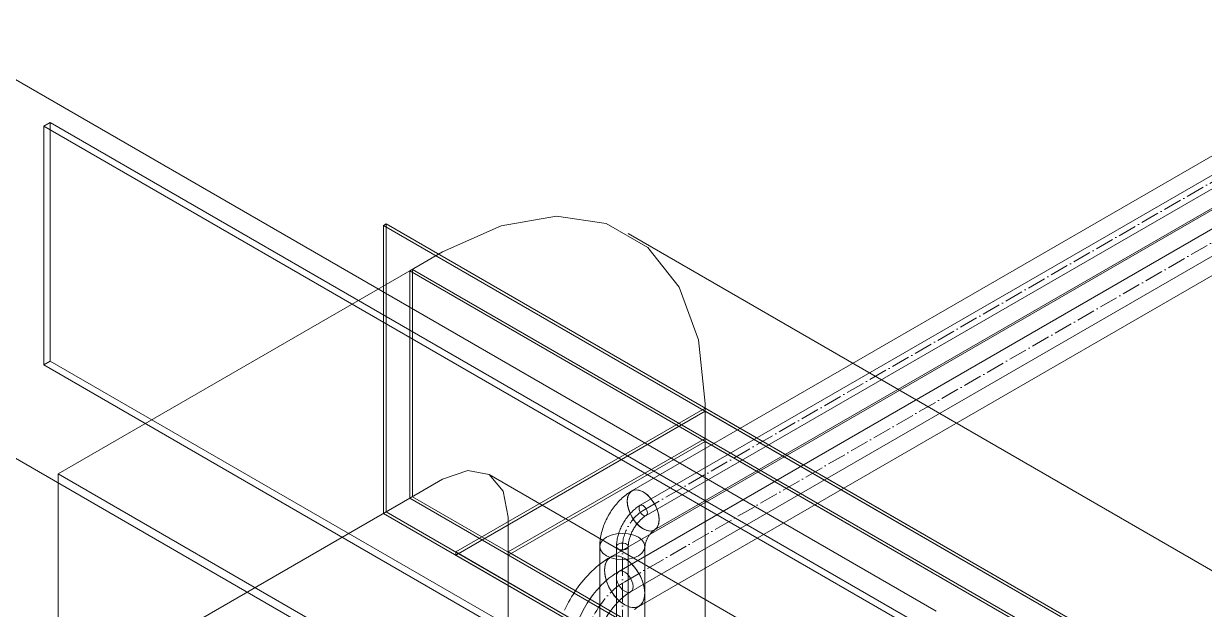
# Model space of a CAD drawing. Header units: millimetres. Extents: x -88595 to 880822, y -1054509 to -148035.
# Drawn here: x 418403 to 419039, y -323373 to -323058 of the extents above; entities that cross this region are included whole.
import ezdxf

# ---------------------------------------------------------------- set-up
doc = ezdxf.new("R2010")
doc.units = ezdxf.units.MM
doc.linetypes.add('$12$ADSK_Осевая', pattern=[14, 10, -2, 0, -2])
doc.linetypes.add('$13$ADSK_Осевая', pattern=[14, 10, -2, 0, -2])
for name, color, linetype, lineweight in [('Воздуховоды', 7, 'Continuous', 18), ('Изоляция', 7, 'Continuous', 18), ('Оборудование', 7, 'Continuous', 18), ('Трубопровод', 7, 'Continuous', 18), ('Трубопроводы', 7, 'Continuous', 18)]:
    doc.layers.add(name, color=color, linetype=linetype, lineweight=lineweight)

# ---------------------------------------------------------------- blocks, each defined once
blk = doc.blocks.new('$0$ADSK_Канальный блок кондиционера1 - AD162MJERAB-3266614-В_ОВ3_3')
at = {"layer": 'Оборудование'}
for p, q in [((-27843.96, 11146.93), (-27313.63, 10840.75)), ((-27790.93, 11104.07), (-27794.46, 11102.03)), ((-27790.93, 10975.47), (-27790.93, 11104.07)), ((-27790.93, 11104.07), (-27324.24, 10834.62)), ((-27327.77, 10832.58), (-27794.46, 11102.03)), ((-27794.46, 11102.03), (-27794.46, 10973.43)), ((-27790.93, 10975.47), (-27794.46, 10973.43)), ((-27794.46, 10973.43), (-27327.77, 10703.98)), ((-27324.24, 10706.02), (-27790.93, 10975.47)), ((-27313.63, 10636.62), (-27843.96, 10942.81))]:
    blk.add_line(p, q, dxfattribs=at)
blk = doc.blocks.new('$0$ADSK_МедьПайка_Отвод-гнутая труба - Отвод _гнутая труба_-V86-В_ОВ3_3')
at = {"layer": 'Трубопроводы', "color": 190, "true_color": 0x8000ff}
for points in [[(-27472.99, 10897.74, 0), (-27473.53, 10897.42, 0), (-27474.07, 10897.07, 0), (-27474.6, 10896.7, 0), (-27475.12, 10896.32, 0), (-27475.63, 10895.91, 0), (-27476.14, 10895.49, 0), (-27476.64, 10895.05, 0), (-27477.13, 10894.59, 0), (-27477.62, 10894.11, 0), (-27478.09, 10893.62, 0), (-27478.55, 10893.11, 0), (-27479.01, 10892.59, 0), (-27479.45, 10892.05, 0), (-27479.88, 10891.5, 0), (-27480.3, 10890.94, 0), (-27480.71, 10890.37, 0), (-27481.11, 10889.79, 0), (-27481.49, 10889.19, 0), (-27481.86, 10888.59, 0), (-27482.22, 10887.98, 0), (-27482.56, 10887.36, 0), (-27482.89, 10886.73, 0), (-27483.2, 10886.1, 0), (-27483.5, 10885.46, 0), (-27483.78, 10884.81, 0), (-27484.04, 10884.16, 0), (-27484.29, 10883.51, 0), (-27484.52, 10882.86, 0), (-27484.73, 10882.2, 0), (-27484.92, 10881.55, 0), (-27485.1, 10880.89, 0), (-27485.25, 10880.24, 0), (-27485.39, 10879.58, 0), (-27485.51, 10878.93, 0), (-27485.61, 10878.28, 0), (-27485.69, 10877.63, 0), (-27485.75, 10876.99, 0), (-27485.79, 10876.35, 0), (-27485.8, 10875.72, 0), (-27485.8, 10875.55, 0)], [(-27471.4, 10892.4, 0), (-27471.98, 10892.82, 0), (-27472.53, 10893.4, 0), (-27472.99, 10894.08, 0), (-27473.35, 10894.82, 0), (-27473.57, 10895.57, 0), (-27473.65, 10896.29, 0), (-27473.57, 10896.92, 0), (-27473.35, 10897.41, 0), (-27472.99, 10897.74, 0), (-27472.53, 10897.89, 0), (-27471.98, 10897.83, 0), (-27471.4, 10897.59, 0)], [(-27471.4, 10897.59, 0), (-27470.82, 10897.16, 0), (-27470.28, 10896.59, 0), (-27469.82, 10895.91, 0), (-27469.46, 10895.17, 0), (-27469.23, 10894.41, 0), (-27469.16, 10893.7, 0), (-27469.23, 10893.07, 0), (-27469.46, 10892.57, 0), (-27469.82, 10892.24, 0), (-27470.28, 10892.1, 0), (-27470.82, 10892.15, 0), (-27471.4, 10892.4, 0)], [(-27469.82, 10892.24, 0), (-27470.17, 10892.03, 0), (-27470.53, 10891.8, 0), (-27470.9, 10891.54, 0), (-27471.26, 10891.27, 0), (-27471.63, 10890.98, 0), (-27472, 10890.67, 0), (-27472.37, 10890.35, 0), (-27472.74, 10890.01, 0), (-27473.1, 10889.65, 0), (-27473.46, 10889.27, 0), (-27473.82, 10888.88, 0), (-27474.17, 10888.48, 0), (-27474.51, 10888.06, 0), (-27474.85, 10887.64, 0), (-27475.18, 10887.2, 0), (-27475.5, 10886.74, 0), (-27475.81, 10886.28, 0), (-27476.12, 10885.81, 0), (-27476.41, 10885.33, 0), (-27476.69, 10884.85, 0), (-27476.96, 10884.36, 0), (-27477.22, 10883.86, 0), (-27477.47, 10883.36, 0), (-27477.7, 10882.85, 0), (-27477.92, 10882.35, 0), (-27478.13, 10881.84, 0), (-27478.32, 10881.34, 0), (-27478.5, 10880.83, 0), (-27478.66, 10880.33, 0), (-27478.81, 10879.83, 0), (-27478.94, 10879.33, 0), (-27479.06, 10878.84, 0), (-27479.16, 10878.36, 0), (-27479.25, 10877.88, 0), (-27479.32, 10877.41, 0), (-27479.38, 10876.96, 0), (-27479.42, 10876.51, 0), (-27479.44, 10876.08, 0), (-27479.45, 10875.66, 0), (-27479.45, 10875.55, 0)], [(-27484.87, 10874.25, 0), (-27485.38, 10874.63, 0), (-27485.7, 10875.08, 0), (-27485.8, 10875.55, 0), (-27485.7, 10876.02, 0), (-27485.38, 10876.47, 0), (-27484.87, 10876.85, 0), (-27484.22, 10877.14, 0), (-27483.45, 10877.32, 0), (-27482.63, 10877.38, 0), (-27481.81, 10877.32, 0), (-27481.04, 10877.14, 0), (-27480.38, 10876.85, 0)], [(-27480.38, 10876.85, 0), (-27479.88, 10876.47, 0), (-27479.56, 10876.02, 0), (-27479.45, 10875.55, 0), (-27479.56, 10875.08, 0), (-27479.88, 10874.63, 0), (-27480.38, 10874.25, 0), (-27481.04, 10873.96, 0), (-27481.81, 10873.78, 0), (-27482.63, 10873.72, 0), (-27483.45, 10873.78, 0), (-27484.22, 10873.96, 0), (-27484.87, 10874.25, 0)]]:
    blk.add_polyline3d(points, dxfattribs=at)
blk = doc.blocks.new('$0$ADSK_МедьПайка_Отвод-гнутая труба - Отвод _гнутая труба_-V85-В_ОВ3_3')
at = {"layer": 'Трубопроводы', "color": 134, "true_color": 0x00a6a6}
for points in [[(-27484.57, 10862.07, 0), (-27485.65, 10861.42, 0), (-27486.72, 10860.72, 0), (-27487.78, 10859.99, 0), (-27488.82, 10859.22, 0), (-27489.85, 10858.41, 0), (-27490.87, 10857.56, 0), (-27491.87, 10856.67, 0), (-27492.85, 10855.75, 0), (-27493.82, 10854.8, 0), (-27494.76, 10853.82, 0), (-27495.69, 10852.8, 0), (-27496.6, 10851.76, 0), (-27497.49, 10850.69, 0), (-27498.35, 10849.59, 0), (-27499.19, 10848.47, 0), (-27500.01, 10847.32, 0), (-27500.8, 10846.15, 0), (-27501.57, 10844.97, 0), (-27502.31, 10843.76, 0), (-27503.02, 10842.53, 0), (-27503.71, 10841.29, 0), (-27504.36, 10840.04, 0), (-27504.98, 10838.77, 0), (-27505.58, 10837.49, 0), (-27506.14, 10836.21, 0), (-27506.66, 10834.91, 0), (-27507.16, 10833.61, 0), (-27507.62, 10832.3, 0), (-27508.04, 10830.99, 0), (-27508.43, 10829.68, 0), (-27508.78, 10828.37, 0), (-27509.09, 10827.05, 0), (-27509.37, 10825.75, 0), (-27509.61, 10824.44, 0), (-27509.81, 10823.14, 0), (-27509.96, 10821.85, 0), (-27510.08, 10820.56, 0), (-27510.16, 10819.29, 0), (-27510.19, 10818.02, 0), (-27510.19, 10817.68, 0)], [(-27481.39, 10851.38, 0), (-27482.55, 10852.23, 0), (-27483.64, 10853.37, 0), (-27484.57, 10854.73, 0), (-27485.28, 10856.22, 0), (-27485.73, 10857.73, 0), (-27485.88, 10859.16, 0), (-27485.73, 10860.41, 0), (-27485.28, 10861.4, 0), (-27484.57, 10862.07, 0), (-27483.64, 10862.35, 0), (-27482.55, 10862.25, 0), (-27481.39, 10861.75, 0)], [(-27481.39, 10861.75, 0), (-27480.23, 10860.9, 0), (-27479.15, 10859.76, 0), (-27478.22, 10858.4, 0), (-27477.5, 10856.91, 0), (-27477.05, 10855.4, 0), (-27476.9, 10853.97, 0), (-27477.05, 10852.72, 0), (-27477.5, 10851.73, 0), (-27478.22, 10851.07, 0), (-27479.15, 10850.78, 0), (-27480.23, 10850.89, 0), (-27481.39, 10851.38, 0)], [(-27478.22, 10851.07, 0), (-27478.93, 10850.64, 0), (-27479.65, 10850.17, 0), (-27480.38, 10849.67, 0), (-27481.11, 10849.12, 0), (-27481.85, 10848.54, 0), (-27482.59, 10847.93, 0), (-27483.32, 10847.28, 0), (-27484.06, 10846.59, 0), (-27484.78, 10845.88, 0), (-27485.5, 10845.13, 0), (-27486.22, 10844.35, 0), (-27486.92, 10843.54, 0), (-27487.61, 10842.71, 0), (-27488.28, 10841.85, 0), (-27488.94, 10840.97, 0), (-27489.59, 10840.07, 0), (-27490.21, 10839.15, 0), (-27490.82, 10838.2, 0), (-27491.41, 10837.25, 0), (-27491.97, 10836.28, 0), (-27492.51, 10835.29, 0), (-27493.03, 10834.3, 0), (-27493.52, 10833.3, 0), (-27493.99, 10832.29, 0), (-27494.43, 10831.28, 0), (-27494.84, 10830.26, 0), (-27495.23, 10829.25, 0), (-27495.58, 10828.24, 0), (-27495.91, 10827.23, 0), (-27496.2, 10826.23, 0), (-27496.47, 10825.24, 0), (-27496.7, 10824.26, 0), (-27496.91, 10823.29, 0), (-27497.08, 10822.34, 0), (-27497.22, 10821.41, 0), (-27497.34, 10820.5, 0), (-27497.42, 10819.61, 0), (-27497.47, 10818.74, 0), (-27497.49, 10817.9, 0), (-27497.49, 10817.68, 0)], [(-27508.33, 10815.09, 0), (-27509.34, 10815.85, 0), (-27509.98, 10816.73, 0), (-27510.19, 10817.68, 0), (-27509.98, 10818.63, 0), (-27509.34, 10819.51, 0), (-27508.33, 10820.27, 0), (-27507.02, 10820.86, 0), (-27505.49, 10821.22, 0), (-27503.84, 10821.35, 0), (-27502.2, 10821.22, 0), (-27500.67, 10820.86, 0), (-27499.35, 10820.27, 0)], [(-27499.35, 10820.27, 0), (-27498.34, 10819.51, 0), (-27497.71, 10818.63, 0), (-27497.49, 10817.68, 0), (-27497.71, 10816.73, 0), (-27498.34, 10815.85, 0), (-27499.35, 10815.09, 0), (-27500.67, 10814.51, 0), (-27502.2, 10814.14, 0), (-27503.84, 10814.01, 0), (-27505.49, 10814.14, 0), (-27507.02, 10814.51, 0), (-27508.33, 10815.09, 0)]]:
    blk.add_polyline3d(points, dxfattribs=at)
blk = doc.blocks.new('$0$ADSK_Отвод_Прямоугольный1 - Стандарт-V113-В_ОВ3_3')
at = {"layer": 'Воздуховоды', "color": 140, "true_color": 0x1bb3e4}
for p, q in [((22632.07, 15559.38), (22633.49, 15560.19)), ((23084.62, 15298.1), (22632.07, 15559.38)), ((22632.07, 15559.38), (22632.07, 15404.24)), ((22633.49, 15405.06), (22633.49, 15560.19)), ((22633.49, 15560.19), (23086.04, 15298.92)), ((23188.16, 15310.05), (22763.89, 15554.99)), ((22646.22, 15534.88), (22663.89, 15545.09)), ((22646.22, 15534.88), (22647.63, 15535.7)), ((23070.48, 15289.93), (22646.22, 15534.88)), ((22646.22, 15412.41), (22646.22, 15534.88)), ((22646.22, 15412.41), (22646.22, 15534.88)), ((22646.22, 15534.88), (23070.48, 15289.93)), ((23071.89, 15290.75), (22647.63, 15535.7)), ((22647.63, 15535.7), (22647.63, 15413.23)), ((22805.32, 15463.44), (22805.32, 15443.03)), ((22805.32, 15460.99), (22670.97, 15383.42)), ((22670.97, 15381.79), (22805.32, 15459.36)), ((23257.86, 15199.71), (22805.32, 15460.99)), ((22805.32, 15459.36), (22805.32, 15460.99)), ((22805.32, 15459.36), (23257.86, 15198.08)), ((22699.25, 15383.42), (22805.32, 15444.66)), ((22805.32, 15443.03), (22699.25, 15381.79)), ((22805.32, 15443.03), (22699.25, 15381.79)), ((22805.32, 15444.66), (23229.58, 15199.71)), ((22805.32, 15443.03), (22805.32, 15444.66)), ((22805.32, 15443.03), (23229.58, 15198.08)), ((23229.58, 15198.08), (22805.32, 15443.03)), ((23113.16, 15180.14), (22688.89, 15425.09)), ((22663.89, 15422.61), (22646.22, 15412.41)), ((22646.22, 15412.41), (22647.63, 15413.23)), ((22646.22, 15412.41), (23070.48, 15167.46)), ((23070.48, 15167.46), (22646.22, 15412.41)), ((22647.63, 15413.23), (23071.89, 15168.28)), ((22632.07, 15404.24), (22633.49, 15405.06)), ((23086.04, 15143.78), (22633.49, 15405.06)), ((22632.07, 15404.24), (23084.62, 15142.96)), ((22699.25, 15381.79), (22699.25, 15402.2)), ((22670.97, 15383.42), (23123.51, 15122.14)), ((22670.97, 15381.79), (22670.97, 15383.42)), ((23123.51, 15120.51), (22670.97, 15381.79)), ((23123.51, 15138.47), (22699.25, 15383.42)), ((22699.25, 15381.79), (22699.25, 15383.42)), ((23123.51, 15136.84), (22699.25, 15381.79)), ((22699.25, 15381.79), (23123.51, 15136.84)), ((23088.16, 15300.14), (23070.48, 15289.93)), ((23086.04, 15298.92), (23084.62, 15298.1)), ((23084.62, 15142.96), (23084.62, 15298.1)), ((23086.04, 15298.92), (23086.04, 15143.78)), ((23071.89, 15290.75), (23070.48, 15289.93)), ((23071.89, 15168.28), (23071.89, 15290.75)), ((23070.48, 15289.93), (23070.48, 15167.46)), ((23070.48, 15289.93), (23070.48, 15167.46)), ((23229.58, 15198.08), (23229.58, 15218.49)), ((23229.58, 15199.71), (23123.51, 15138.47)), ((23123.51, 15122.14), (23257.86, 15199.71)), ((23123.51, 15136.84), (23229.58, 15198.08)), ((23123.51, 15136.84), (23229.58, 15198.08)), ((23257.86, 15198.08), (23123.51, 15120.51)), ((23229.58, 15199.71), (23229.58, 15198.08)), ((23257.86, 15199.71), (23257.86, 15198.08)), ((23070.48, 15167.46), (23088.16, 15177.67)), ((23070.48, 15167.46), (23071.89, 15168.28)), ((23123.51, 15157.25), (23123.51, 15136.84)), ((23084.62, 15142.96), (23086.04, 15143.78)), ((23123.51, 15136.84), (23123.51, 15138.47)), ((23123.51, 15120.51), (23123.51, 15122.14))]:
    blk.add_line(p, q, dxfattribs=at)
for points in [[(22663.89, 15545.09, 0), (22695.36, 15559.16, 0), (22725.25, 15564.34, 0), (22752.07, 15560.37, 0), (22774.46, 15547.44, 0), (22791.31, 15526.21, 0), (22801.77, 15497.73, 0), (22805.32, 15463.44, 0)], [(22663.89, 15422.61, 0), (22677.42, 15427.32, 0), (22688.89, 15425.09, 0), (22696.56, 15416.27, 0), (22699.25, 15402.2, 0)], [(23088.16, 15300.14, 0), (23119.63, 15314.21, 0), (23149.52, 15319.39, 0), (23176.33, 15315.42, 0), (23198.73, 15302.49, 0), (23215.57, 15281.26, 0), (23226.03, 15252.78, 0), (23229.58, 15218.49, 0)], [(23123.51, 15157.25, 0), (23120.82, 15171.32, 0), (23113.16, 15180.14, 0), (23101.69, 15182.37, 0), (23088.16, 15177.67, 0)]]:
    blk.add_polyline3d(points, dxfattribs=at)

msp = doc.modelspace()

# ---------------------------------------------------------------- linework, layer by layer
at = {"layer": 'Воздуховоды', "color": 140, "true_color": 0x1bb3e4}
for p, q in [((418421.33, -323300.31), (418610.83, -323190.9)), ((418610.83, -323313.38), (418610.83, -323190.9)), ((419194.2, -323527.71), (418610.83, -323190.9)), ((418769.93, -323282.76), (418663.87, -323344)), ((418769.93, -323421.56), (418769.93, -323282.76)), ((418845.59, -323545.26), (418421.33, -323300.31)), ((418421.33, -323300.31), (418421.33, -323422.79)), ((418421.33, -323422.79), (418610.83, -323313.38)), ((418610.83, -323313.38), (419088.13, -323588.95)), ((418663.87, -323344), (418663.87, -323482.8))]:
    msp.add_line(p, q, dxfattribs=at)
at = {"layer": 'Изоляция', "color": 190, "true_color": 0x8000ff}
for p, q in [((419296.47, -322982.67), (418730.52, -323309.42)), ((418742.7, -323330.5), (419308.64, -323003.75)), ((418713.21, -323339.4), (418713.21, -323764.19)), ((418737.56, -323764.19), (418737.56, -323339.4))]:
    msp.add_line(p, q, dxfattribs=at)
at = {"layer": 'Изоляция', "color": 134, "true_color": 0x00a6a6}
for p, q in [((419264.12, -323030.33), (418718.95, -323345.09)), ((418734.3, -323371.68), (419279.47, -323056.92))]:
    msp.add_line(p, q, dxfattribs=at)
at = {"layer": 'Изоляция', "color": 190, "true_color": 0x8000ff}
for points in [[(418730.52, -323309.42, 0), (418729.72, -323309.9, 0), (418728.94, -323310.41, 0), (418728.17, -323310.93, 0), (418727.43, -323311.48, 0), (418726.71, -323312.05, 0), (418726, -323312.64, 0), (418725.32, -323313.25, 0), (418724.65, -323313.87, 0), (418723.99, -323314.52, 0), (418723.36, -323315.18, 0), (418722.74, -323315.85, 0), (418722.14, -323316.54, 0), (418721.56, -323317.25, 0), (418720.99, -323317.96, 0), (418720.44, -323318.7, 0), (418719.91, -323319.44, 0), (418719.4, -323320.2, 0), (418718.9, -323320.97, 0), (418718.42, -323321.75, 0), (418717.96, -323322.54, 0), (418717.52, -323323.35, 0), (418717.1, -323324.16, 0), (418716.69, -323324.98, 0), (418716.31, -323325.81, 0), (418715.94, -323326.65, 0), (418715.6, -323327.5, 0), (418715.27, -323328.35, 0), (418714.97, -323329.22, 0), (418714.69, -323330.09, 0), (418714.43, -323330.96, 0), (418714.19, -323331.85, 0), (418713.98, -323332.74, 0), (418713.79, -323333.63, 0), (418713.62, -323334.54, 0), (418713.49, -323335.45, 0), (418713.37, -323336.36, 0), (418713.29, -323337.29, 0), (418713.23, -323338.21, 0), (418713.21, -323339.15, 0), (418713.21, -323339.4, 0)], [(418728, -323314.99, 0), (418728.22, -323312.9, 0), (418728.85, -323311.17, 0), (418729.88, -323309.88, 0), (418731.24, -323309.09, 0), (418732.87, -323308.85, 0), (418734.69, -323309.16, 0), (418736.61, -323310.02, 0)], [(418736.61, -323310.02, 0), (418734.38, -323309.07, 0), (418732.3, -323308.87, 0), (418730.52, -323309.42, 0), (418729.15, -323310.69, 0), (418728.29, -323312.59, 0), (418728, -323314.99, 0)], [(418728, -323314.99, 0), (418728.29, -323317.73, 0), (418729.15, -323320.63, 0), (418730.52, -323323.48, 0), (418732.3, -323326.08, 0), (418734.38, -323328.28, 0), (418736.61, -323329.9, 0)], [(418736.61, -323329.9, 0), (418734.69, -323328.55, 0), (418732.87, -323326.76, 0), (418731.24, -323324.63, 0), (418729.88, -323322.27, 0), (418728.85, -323319.79, 0), (418728.22, -323317.33, 0), (418728, -323314.99, 0)], [(418745.22, -323324.93, 0), (418744.92, -323322.19, 0), (418744.06, -323319.29, 0), (418742.7, -323316.45, 0), (418740.91, -323313.84, 0), (418738.84, -323311.65, 0), (418736.61, -323310.02, 0)], [(418736.61, -323310.02, 0), (418738.53, -323311.38, 0), (418740.35, -323313.16, 0), (418741.98, -323315.29, 0), (418743.34, -323317.65, 0), (418744.37, -323320.13, 0), (418745, -323322.6, 0), (418745.22, -323324.93, 0)], [(418736.61, -323329.9, 0), (418738.84, -323330.85, 0), (418740.91, -323331.06, 0), (418742.7, -323330.5, 0), (418744.06, -323329.24, 0), (418744.92, -323327.33, 0), (418745.22, -323324.93, 0)], [(418745.22, -323324.93, 0), (418745, -323327.02, 0), (418744.36, -323328.75, 0), (418743.34, -323330.05, 0), (418741.98, -323330.83, 0), (418740.34, -323331.07, 0), (418738.52, -323330.76, 0), (418736.61, -323329.9, 0)], [(418716.77, -323334.43, 0), (418714.84, -323335.89, 0), (418713.62, -323337.58, 0), (418713.21, -323339.4, 0), (418713.62, -323341.22, 0), (418714.84, -323342.92, 0), (418716.77, -323344.37, 0)], [(418716.77, -323344.37, 0), (418714.84, -323342.92, 0), (418713.62, -323341.22, 0), (418713.21, -323339.4, 0), (418713.62, -323337.58, 0), (418714.84, -323335.89, 0), (418716.77, -323334.43, 0)], [(418733.99, -323334.43, 0), (418731.47, -323333.32, 0), (418728.53, -323332.61, 0), (418725.38, -323332.37, 0), (418722.23, -323332.61, 0), (418719.3, -323333.32, 0), (418716.77, -323334.43, 0)], [(418716.77, -323334.43, 0), (418719.3, -323333.32, 0), (418722.23, -323332.61, 0), (418725.38, -323332.37, 0), (418728.53, -323332.61, 0), (418731.47, -323333.32, 0), (418733.99, -323334.43, 0)], [(418733.99, -323344.37, 0), (418735.93, -323342.92, 0), (418737.14, -323341.22, 0), (418737.56, -323339.4, 0), (418737.14, -323337.58, 0), (418735.93, -323335.89, 0), (418733.99, -323334.43, 0)], [(418733.99, -323334.43, 0), (418735.93, -323335.89, 0), (418737.14, -323337.58, 0), (418737.56, -323339.4, 0), (418737.14, -323341.22, 0), (418735.93, -323342.92, 0), (418733.99, -323344.37, 0)], [(418742.7, -323330.5, 0), (418742.6, -323330.56, 0), (418742.49, -323330.64, 0), (418742.36, -323330.73, 0), (418742.21, -323330.83, 0), (418742.05, -323330.96, 0), (418741.88, -323331.1, 0), (418741.7, -323331.26, 0), (418741.51, -323331.44, 0), (418741.31, -323331.63, 0), (418741.12, -323331.84, 0), (418740.91, -323332.06, 0), (418740.71, -323332.3, 0), (418740.5, -323332.54, 0), (418740.3, -323332.8, 0), (418740.1, -323333.07, 0), (418739.9, -323333.35, 0), (418739.7, -323333.64, 0), (418739.51, -323333.93, 0), (418739.33, -323334.23, 0), (418739.15, -323334.54, 0), (418738.98, -323334.85, 0), (418738.82, -323335.16, 0), (418738.66, -323335.47, 0), (418738.52, -323335.79, 0), (418738.38, -323336.1, 0), (418738.26, -323336.4, 0), (418738.14, -323336.71, 0), (418738.04, -323337, 0), (418737.95, -323337.29, 0), (418737.86, -323337.57, 0), (418737.79, -323337.84, 0), (418737.73, -323338.09, 0), (418737.68, -323338.33, 0), (418737.64, -323338.56, 0), (418737.61, -323338.76, 0), (418737.59, -323338.95, 0), (418737.57, -323339.12, 0), (418737.56, -323339.26, 0), (418737.56, -323339.38, 0), (418737.56, -323339.4, 0)], [(418716.77, -323344.37, 0), (418719.3, -323345.49, 0), (418722.23, -323346.19, 0), (418725.38, -323346.43, 0), (418728.53, -323346.19, 0), (418731.47, -323345.49, 0), (418733.99, -323344.37, 0)], [(418733.99, -323344.37, 0), (418731.47, -323345.49, 0), (418728.53, -323346.19, 0), (418725.38, -323346.43, 0), (418722.23, -323346.19, 0), (418719.3, -323345.49, 0), (418716.77, -323344.37, 0)]]:
    msp.add_polyline3d(points, dxfattribs=at)
at = {"layer": 'Изоляция', "color": 134, "true_color": 0x00a6a6}
for points in [[(418718.95, -323345.09, 0), (418717.6, -323345.9, 0), (418716.28, -323346.75, 0), (418714.99, -323347.65, 0), (418713.73, -323348.58, 0), (418712.49, -323349.56, 0), (418711.28, -323350.57, 0), (418710.09, -323351.62, 0), (418708.93, -323352.71, 0), (418707.79, -323353.83, 0), (418706.69, -323354.98, 0), (418705.6, -323356.16, 0), (418704.55, -323357.37, 0), (418703.52, -323358.61, 0), (418702.52, -323359.88, 0), (418701.55, -323361.17, 0), (418700.61, -323362.49, 0), (418699.7, -323363.83, 0), (418698.82, -323365.2, 0), (418697.97, -323366.58, 0), (418697.16, -323367.99, 0), (418696.37, -323369.41, 0), (418695.62, -323370.85, 0), (418694.91, -323372.3, 0), (418694.23, -323373.77, 0)], [(418715.77, -323352.12, 0), (418716.04, -323349.49, 0), (418716.84, -323347.3, 0), (418718.14, -323345.67, 0), (418719.86, -323344.68, 0), (418721.91, -323344.38, 0), (418724.21, -323344.77, 0), (418726.62, -323345.85, 0)], [(418726.62, -323345.85, 0), (418723.81, -323344.66, 0), (418721.19, -323344.4, 0), (418718.95, -323345.09, 0), (418717.22, -323346.69, 0), (418716.14, -323349.09, 0), (418715.77, -323352.12, 0)], [(418737.48, -323364.65, 0), (418737.11, -323361.2, 0), (418736.02, -323357.55, 0), (418734.3, -323353.96, 0), (418732.05, -323350.67, 0), (418729.43, -323347.9, 0), (418726.62, -323345.85, 0)], [(418726.62, -323345.85, 0), (418729.04, -323347.56, 0), (418731.33, -323349.82, 0), (418733.39, -323352.5, 0), (418735.11, -323355.47, 0), (418736.4, -323358.6, 0), (418737.2, -323361.71, 0), (418737.48, -323364.65, 0)], [(418715.77, -323352.12, 0), (418716.14, -323355.58, 0), (418717.22, -323359.23, 0), (418718.95, -323362.82, 0), (418721.19, -323366.11, 0), (418723.81, -323368.87, 0), (418726.62, -323370.92, 0)], [(418726.62, -323370.92, 0), (418724.2, -323369.21, 0), (418721.91, -323366.96, 0), (418719.85, -323364.28, 0), (418718.13, -323361.3, 0), (418716.84, -323358.18, 0), (418716.04, -323355.06, 0), (418715.77, -323352.12, 0)], [(418726.62, -323370.92, 0), (418729.43, -323372.12, 0), (418732.05, -323372.37, 0), (418734.3, -323371.68, 0), (418736.02, -323370.08, 0), (418737.11, -323367.68, 0), (418737.48, -323364.65, 0)], [(418737.48, -323364.65, 0), (418737.2, -323367.29, 0), (418736.4, -323369.47, 0), (418735.11, -323371.1, 0), (418733.39, -323372.09, 0), (418731.33, -323372.4, 0), (418729.03, -323372, 0), (418726.62, -323370.92, 0)], [(418734.3, -323371.68, 0), (418733.85, -323371.95, 0), (418733.37, -323372.26, 0), (418732.87, -323372.6, 0), (418732.36, -323372.98, 0), (418731.83, -323373.4, 0)]]:
    msp.add_polyline3d(points, dxfattribs=at)
at = {"layer": 'Трубопровод', "color": 190, "true_color": 0x8000ff}
for p, q in [((419303.61, -322988.94), (418735.02, -323317.21)), ((418738.2, -323322.71), (419306.78, -322994.44)), ((418722.21, -323339.4), (418722.21, -323764.19)), ((418728.56, -323764.19), (418728.56, -323339.4))]:
    msp.add_line(p, q, dxfattribs=at)
at = {"layer": 'Трубопровод', "color": 190, "linetype": '$12$ADSK_Осевая', "true_color": 0x8000ff}
for p, q in [((418736.61, -323319.96), (419305.19, -322991.69)), ((418736.61, -323319.96), (419305.19, -322991.69)), ((418725.38, -323764.19), (418725.38, -323339.4)), ((418725.38, -323764.19), (418725.38, -323339.4))]:
    msp.add_line(p, q, dxfattribs=at)
at = {"layer": 'Трубопровод', "color": 134, "true_color": 0x00a6a6}
for p, q in [((419270.73, -323036.91), (418723.45, -323352.89)), ((418729.8, -323363.89), (419277.08, -323047.91))]:
    msp.add_line(p, q, dxfattribs=at)
at = {"layer": 'Трубопровод', "color": 134, "linetype": '$12$ADSK_Осевая', "true_color": 0x00a6a6}
msp.add_line((418726.62, -323358.39), (419273.9, -323042.41), dxfattribs=at)
msp.add_line((418726.62, -323358.39), (419273.9, -323042.41), dxfattribs=at)
at = {"layer": 'Трубопровод', "color": 190, "true_color": 0x8000ff}
for points in [[(418736.61, -323317.37, 0), (418736.03, -323317.12, 0), (418735.49, -323317.07, 0), (418735.02, -323317.21, 0), (418734.66, -323317.54, 0), (418734.44, -323318.04, 0), (418734.36, -323318.66, 0)], [(418734.36, -323318.66, 0), (418734.44, -323319.38, 0), (418734.66, -323320.13, 0), (418735.02, -323320.88, 0), (418735.49, -323321.56, 0), (418736.03, -323322.13, 0), (418736.61, -323322.55, 0)], [(418738.85, -323321.26, 0), (418738.78, -323320.54, 0), (418738.55, -323319.79, 0), (418738.2, -323319.04, 0), (418737.73, -323318.36, 0), (418737.19, -323317.79, 0), (418736.61, -323317.37, 0)], [(418736.61, -323322.55, 0), (418737.19, -323322.8, 0), (418737.73, -323322.85, 0), (418738.2, -323322.71, 0), (418738.55, -323322.38, 0), (418738.78, -323321.88, 0), (418738.85, -323321.26, 0)], [(418723.14, -323338.11, 0), (418722.63, -323338.49, 0), (418722.32, -323338.93, 0), (418722.21, -323339.4, 0), (418722.32, -323339.88, 0), (418722.63, -323340.32, 0), (418723.14, -323340.7, 0)], [(418727.63, -323338.11, 0), (418726.97, -323337.82, 0), (418726.21, -323337.63, 0), (418725.38, -323337.57, 0), (418724.56, -323337.63, 0), (418723.8, -323337.82, 0), (418723.14, -323338.11, 0)], [(418723.14, -323340.7, 0), (418723.8, -323340.99, 0), (418724.56, -323341.17, 0), (418725.38, -323341.24, 0), (418726.21, -323341.17, 0), (418726.97, -323340.99, 0), (418727.63, -323340.7, 0)], [(418727.63, -323340.7, 0), (418728.13, -323340.32, 0), (418728.45, -323339.88, 0), (418728.56, -323339.4, 0), (418728.45, -323338.93, 0), (418728.13, -323338.49, 0), (418727.63, -323338.11, 0)]]:
    msp.add_polyline3d(points, dxfattribs=at)
at = {"layer": 'Трубопровод', "color": 134, "true_color": 0x00a6a6}
for points in [[(418726.62, -323353.2, 0), (418725.46, -323352.71, 0), (418724.38, -323352.6, 0), (418723.45, -323352.89, 0), (418722.73, -323353.55, 0), (418722.28, -323354.54, 0), (418722.13, -323355.79, 0)], [(418731.11, -323360.98, 0), (418730.96, -323359.55, 0), (418730.51, -323358.04, 0), (418729.8, -323356.55, 0), (418728.87, -323355.19, 0), (418727.78, -323354.05, 0), (418726.62, -323353.2, 0)], [(418722.13, -323355.79, 0), (418722.28, -323357.23, 0), (418722.73, -323358.73, 0), (418723.45, -323360.22, 0), (418724.38, -323361.58, 0), (418725.46, -323362.72, 0), (418726.62, -323363.57, 0)], [(418726.62, -323363.57, 0), (418727.78, -323364.07, 0), (418728.87, -323364.17, 0), (418729.8, -323363.89, 0), (418730.51, -323363.22, 0), (418730.96, -323362.23, 0), (418731.11, -323360.98, 0)]]:
    msp.add_polyline3d(points, dxfattribs=at)
at = {"layer": 'Трубопроводы', "color": 190, "linetype": '$13$ADSK_Осевая', "true_color": 0x8000ff}
msp.add_ellipse((418736.61, -323332.92), major_axis=(7.94, 13.75), ratio=0.57735, start_param=0.785398, end_param=2.356194, dxfattribs=at)
at = {"layer": 'Трубопроводы', "color": 134, "linetype": '$13$ADSK_Осевая', "true_color": 0x00a6a6}
msp.add_ellipse((418726.62, -323384.31), major_axis=(15.87, 27.5), ratio=0.57735, start_param=0.785398, end_param=2.356194, dxfattribs=at)

# ---------------------------------------------------------------- block references
at = {"layer": 'Воздуховоды', "color": 140, "true_color": 0x1bb3e4}
msp.add_blockref('$0$ADSK_Отвод_Прямоугольный1 - Стандарт-V113-В_ОВ3_3', (395964.62, -338725.79), dxfattribs=at)
at = {"layer": 'Оборудование'}
msp.add_blockref('$0$ADSK_Канальный блок кондиционера1 - AD162MJERAB-3266614-В_ОВ3_3', (446208.01, -334214.95), dxfattribs=at)
at = {"layer": 'Трубопроводы', "color": 190, "true_color": 0x8000ff}
msp.add_blockref('$0$ADSK_МедьПайка_Отвод-гнутая труба - Отвод _гнутая труба_-V86-В_ОВ3_3', (446208.01, -334214.95), dxfattribs=at)
at = {"layer": 'Трубопроводы', "color": 134, "true_color": 0x00a6a6}
msp.add_blockref('$0$ADSK_МедьПайка_Отвод-гнутая труба - Отвод _гнутая труба_-V85-В_ОВ3_3', (446208.01, -334214.95), dxfattribs=at)

doc.saveas('drawing.dxf')
